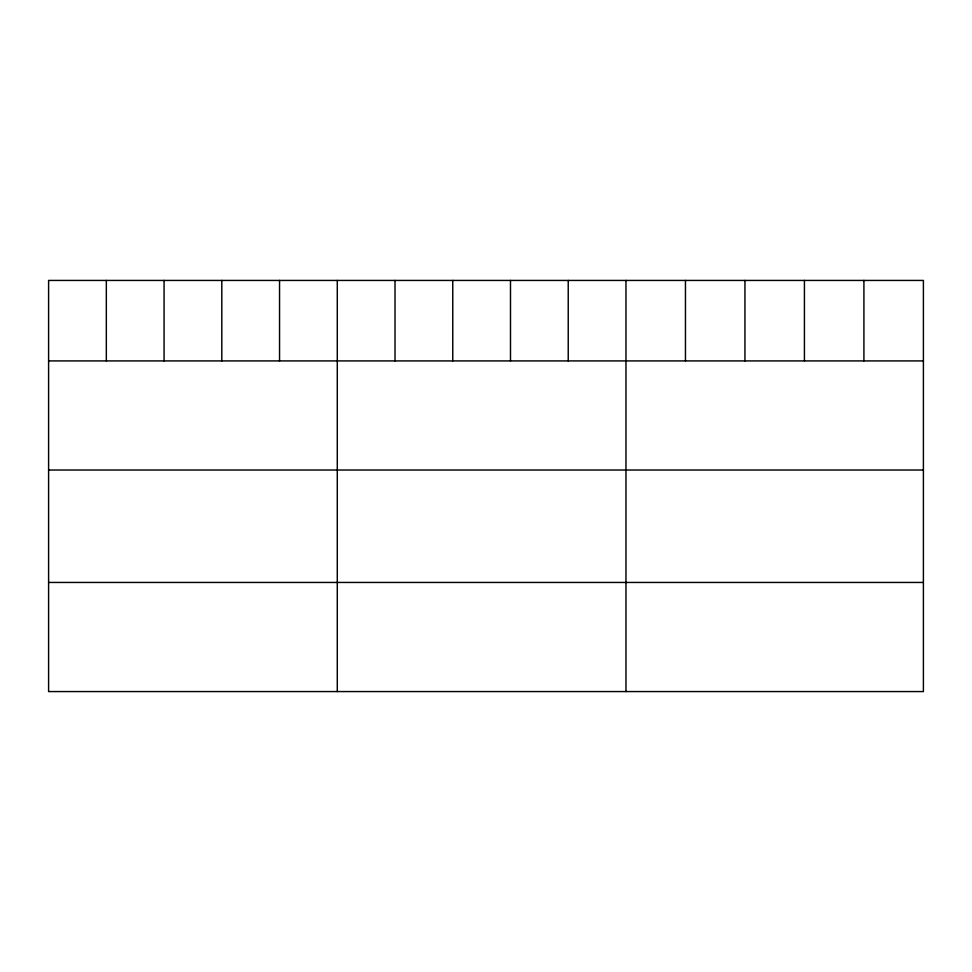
<?xml version="1.0" encoding="UTF-8"?>
<svg xmlns="http://www.w3.org/2000/svg" width="972" height="972" viewBox="0 0 972 972"><rect width="100%" height="100%" fill="white"/><g stroke="black" fill="none" stroke-linecap="round" stroke-linejoin="round"><path stroke-width="1.46" d="M923.4 360.916L923.4 691.566L48.6 691.566L48.6 280.434L923.4 280.434L923.4 360.916L48.6 360.916M48.6 470.023L923.4 470.023M48.6 582.447L923.4 582.447M863.914 280.434L863.914 360.916M804.427 280.434L804.427 360.916M744.941 280.434L744.941 360.916M685.454 280.434L685.454 360.916M625.968 280.434L625.968 691.566M568.231 280.434L568.231 360.916M510.494 280.434L510.494 360.916M452.758 280.434L452.758 360.916M395.021 280.434L395.021 360.916M337.284 280.434L337.284 691.566M279.547 280.434L279.547 360.916M221.81 280.434L221.81 360.916M164.074 280.434L164.074 360.916M106.337 280.434L106.337 360.916"/></g></svg>
